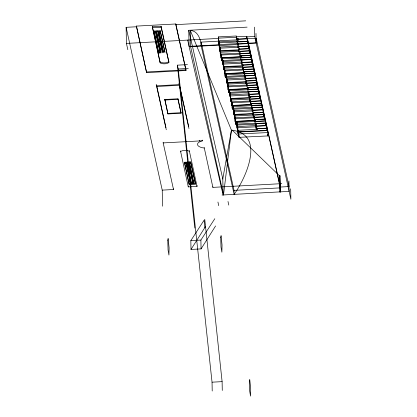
<?xml version="1.0" encoding="UTF-8"?>
<svg xmlns="http://www.w3.org/2000/svg" width="417" height="417" viewBox="0 0 417 417"><rect width="100%" height="100%" fill="white"/><g stroke="black" fill="none" stroke-linecap="round" stroke-linejoin="round"><path stroke-width="0.63" d="M234.119 194.369C246.046 177.783 266.082 133.914 231.435 130.167L190.314 30.509C197.955 30.587 200.9 39.745 201.234 46.099L234.119 194.369L234.041 190.371L201.161 42.107L218.503 41.163M215.589 225.951L201.062 248.902L191.002 249.444L205.524 226.494L204.737 219.264M191.002 249.444L190.83 240.619L204.08 220.207L204.862 227.541M201.062 248.902L200.895 240.072L214.802 218.722M136.422 26.104L175.797 23.972L185.972 69.842L185.982 70.509L146.607 72.641L136.422 26.104L146.607 72.641M127.826 49.696L126.429 43.41L126.122 27.329L136.432 26.771M175.797 23.972L175.812 24.639L245.702 20.85M152.361 26.797L161.113 26.323L168.916 62.352A4.759 1.981 -1.1 0 1 164.809 63.801A4.759 1.981 -1.1 0 1 160.164 62.826L152.361 26.797L160.164 62.826M152.382 27.725L161.129 27.251L168.916 62.352M154.003 31.077L155.463 30.999L160.149 52.151L160.164 52.949L158.71 53.027L154.003 31.077L158.71 53.027M161.061 52.881L156.354 30.931L157.814 30.853L162.5 52.005M163.506 52.761L158.799 30.811L160.258 30.733L164.95 51.885M154.019 31.874L155.478 31.796L160.164 52.949M156.37 31.728L157.829 31.65L162.515 52.803M158.814 31.609L160.274 31.53L164.965 52.683M231.435 130.167L222.793 178.883L223.152 195.192L189.078 46.376L188.771 30.3L247.099 27.136M126.429 43.41L218.649 38.411M246.39 36.91L254.771 36.456L290.878 199.243L290.675 188.797M247.396 38.771L256.158 38.296L289.044 186.566L280.281 187.04L247.396 38.771L280.297 187.864L234.041 190.371M219.399 44.734L189.078 46.376L187.686 40.089M247.781 43.196L256.168 42.742L255.991 33.438M190.314 30.509L190.621 46.673L219.222 45.125M248.115 43.561L256.252 43.118L256.158 38.296M158.695 52.229L160.149 52.151M194.802 228.089L177.387 65.161L187.452 64.619M177.387 65.161L178.236 68.987L188.302 68.44M146.591 71.974L185.972 69.842M179.367 84.604L179.383 85.266L156.693 86.496L156.677 85.834L179.367 84.604L188.651 126.466M164.84 99.496L177.97 98.787L181.056 112.705L181.067 113.236L167.942 113.95L164.84 99.496L167.942 113.95M164.851 100.033L177.981 99.319L181.067 113.236M167.931 113.419L181.056 112.705M238.56 132.069L267.349 130.563L267.756 132.57L267.818 135.926L239.014 137.334L238.56 132.069L239.014 137.334M163.167 142.244L163.177 142.911L202.558 140.779L202.542 140.112M184.455 162.27L185.914 162.192L190.605 183.344L190.626 184.408L189.167 184.491L184.455 162.27L189.167 184.491M186.905 162.156L188.364 162.072L193.055 183.225L193.076 184.288L191.617 184.371L186.905 162.156L191.617 184.371M189.255 162.01L190.715 161.926L195.406 183.079L195.427 184.142L193.968 184.225L189.255 162.01L193.968 184.225M184.476 163.339L185.935 163.261L190.626 184.408M186.925 163.219L188.385 163.141L193.076 184.288M189.276 163.073L190.736 162.995L195.427 184.142M190.621 46.673L223.507 194.942L231.435 130.224L232.3 130.177L279.724 176.031L280.115 176.01M189.146 183.423L190.605 183.344M191.596 183.303L193.055 183.225M193.947 183.157L195.406 183.079M180.472 150.871L188.275 186.905L197.027 186.43L197.006 185.497M126.122 27.329L162.229 190.121L173.514 189.511L173.498 188.844M204.153 147.373L212.889 187.374L281.803 183.642M222.047 195.02L289.132 191.387L288.934 180.936M279.671 175.802L280.031 192.107L280.422 192.086L280.062 175.781M190.83 240.619L200.895 240.072M178.236 68.987L212.044 382.186L222.105 381.638L222.277 390.468M218.461 36.873L218.826 43.941L218.461 36.873L236.173 36.008L237.205 40.032M236.439 36.805L246.77 36.3L247.271 40.293M218.711 38.129L236.429 37.264L237.164 40.141M236.642 38.317L237.925 38.255L238.159 40.428M238.091 39.057L247.239 38.614M247.802 42.602L247.291 38.864L238.138 39.307L238.243 39.813L218.967 40.751L219.217 41.992M219.04 41.888L219.347 48.659L219.04 41.888L237.018 41.012L237.21 41.966M236.783 41.763L247.766 41.226M219.233 42.847L247.781 41.481L248.198 44.562M236.939 43.384L238.222 43.321L238.362 45.041M219.478 44.546L219.78 51.317L219.478 44.546L237.654 43.66L237.846 44.614M238.342 43.921L248.178 43.441M219.67 45.5L238.461 44.52L238.373 44.066L248.204 43.587L248.688 46L238.858 46.48L238.764 46.026L238.79 47.147M219.941 47.006L238.117 46.12L238.347 47.277L220.171 48.163L219.941 47.006L220.285 53.975L220.218 48.059L220.395 48.93M249.251 50.811L248.725 46.178L238.894 46.657L238.993 47.147L237.695 47.21M249.21 48.575L239.374 49.055L239.254 48.45L239.275 49.571M220.807 55.023L220.551 50.697L239.52 49.774L239.41 49.222L249.241 48.742L249.689 52.985M239.056 51.343L238.842 50.29L220.671 51.176L220.994 58.046L220.551 50.697M220.88 52.234L249.642 50.749M238.8 51.468L249.684 50.937L250.127 54.168M221.349 54.101L239.723 53.204L239.905 54.101L221.531 54.997L221.349 54.101L221.641 60.814L221.531 54.997M250.106 53.048L240.275 53.527L240.083 52.573L240.114 54.252M239.671 55.44L240.953 55.378L241.047 55.826L250.779 55.352L250.205 53.199L240.307 53.835M251.289 59.391L250.825 55.477L240.99 55.956L241.141 56.707L222.073 57.64L222.324 61.924L222.073 57.64M222.574 57.812L222.881 64.583L222.574 57.812L240.552 56.936L240.745 57.89M240.296 57.687L251.248 57.155M222.767 58.766L251.315 57.405L251.779 61.747M223.012 60.47L241.188 59.584L241.38 60.538L223.204 61.424L223.012 60.47L223.319 67.236L223.225 61.356M251.712 59.365L241.876 59.845L241.756 59.24L241.787 60.918M241.005 62.013L242.298 61.951L242.392 62.404L252.222 61.919L252.254 63.598M223.476 62.931L241.651 62.044L241.881 63.196L223.71 64.082L223.476 62.931L223.82 69.9L223.71 64.082M252.796 65.782L252.259 62.102L242.428 62.581L242.527 63.066M241.495 64.437L242.788 64.374L242.965 66.261M242.908 64.979L252.744 64.499M224.44 71.432L224.085 66.621L243.054 65.693L242.944 65.141L252.775 64.661L253.202 67.789M253.182 66.673L224.414 68.153L224.085 66.621M242.334 67.387L253.218 66.861L253.64 68.972L243.809 69.451L243.617 68.492L242.35 68.555M224.883 70.02L225.175 76.738L224.883 70.02L243.257 69.123L243.888 72.589M243.205 71.359L244.492 71.297L244.581 71.75L254.313 71.276L253.734 69.071L243.841 69.759M225.065 70.921L243.439 70.025M244.492 71.297L244.524 72.975L244.524 71.875L254.36 71.396L254.803 74.195M225.607 73.559L225.858 77.843L225.607 73.559L244.675 72.631L244.524 71.875M226.108 73.736L226.415 80.502L226.108 73.736L244.086 72.855L244.727 76.379M243.83 73.611L254.782 73.074M226.301 74.69L254.85 73.324L255.267 76.405M244.008 75.227L245.29 75.164L245.41 75.769L255.246 75.289M226.546 76.389L226.853 83.16L226.546 76.389L244.722 75.503L245.858 81.81M245.858 78.99L245.837 77.87L245.926 78.323L255.757 77.843L255.272 75.43L245.441 75.91L245.53 76.363M226.739 77.343L244.915 76.457M227.01 78.849L245.186 77.963L245.42 79.121L227.244 80.007L227.01 78.849L227.354 85.824L227.244 80.007M244.763 79.053L246.061 78.99L245.962 78.5L255.793 78.021L256.34 82.264M246.353 81.972L246.322 80.299L246.442 80.898L256.278 80.418M227.88 86.866L227.619 82.54L246.588 81.617L246.478 81.065L256.309 80.585L256.783 84.458M227.739 83.019L245.915 82.133L246.124 83.191L227.948 84.078L227.739 83.019L228.063 89.89L227.948 84.078M245.832 83.124L256.716 82.592M245.868 83.311L256.752 82.78L257.195 86.011M228.417 85.944L246.791 85.047L246.973 85.949L228.599 86.845L228.417 85.944L228.714 92.657L228.599 86.845M257.174 84.891L247.344 85.37L247.151 84.416L247.182 86.095M248.136 88.79L248.026 87.221L248.115 87.674L257.847 87.2L257.268 84.995L247.375 85.678M258.363 91.234L257.894 87.32L248.058 87.799L248.209 88.55L229.142 89.483L229.392 93.768L229.142 89.483M229.647 89.655L229.949 96.426L229.647 89.655L247.62 88.779L247.813 89.733M247.364 89.535L258.316 88.998M229.835 90.609L258.384 89.248L258.821 93.444M230.08 92.313L248.256 91.427L248.449 92.381L230.273 93.267L230.08 92.313L230.387 99.084L230.293 93.2M258.78 91.208L248.944 91.688L248.824 91.083L248.845 92.204M259.327 95.446L258.806 91.354L248.975 91.834L249.069 92.287M248.073 93.856L249.371 93.794L249.517 95.545M230.544 94.774L230.888 101.743L230.544 94.774L248.72 93.888L249.397 97.609M249.46 94.247L259.291 93.768M230.778 95.931L248.954 95.045M248.563 96.28L249.856 96.218L250.002 97.938M249.976 96.822L259.812 96.343L259.833 97.458M260.271 99.637L259.843 96.504L250.012 96.984L250.122 97.542L231.154 98.464L231.508 103.275M250.106 101.675L249.449 98.058L231.273 98.944L231.597 105.814L231.445 99.924M249.366 99.048L260.25 98.516M249.658 99.11L231.487 99.997L231.154 98.464M249.402 99.236L260.286 98.704L260.708 100.815L250.878 101.295L250.685 100.341L249.423 100.403M231.951 101.863L250.325 100.966L250.508 101.868L232.133 102.764L231.951 101.863L232.248 108.582L232.133 102.764M250.278 103.207L251.56 103.145L251.649 103.593L261.386 103.119L261.449 104.359M232.676 105.407L232.926 109.692L232.676 105.407L251.748 104.474L251.592 103.718L261.428 103.239L261.939 106.288M233.181 105.579L233.484 112.35L233.181 105.579L251.154 104.703L251.347 105.657M251.545 105.423L261.85 104.922M233.374 106.533L261.918 105.173L262.366 108.394M251.081 107.07L252.358 107.007L252.504 108.728M233.619 108.232L251.79 107.346L251.983 108.305L233.807 109.191L233.619 108.232L233.921 115.003L233.807 109.191M252.483 107.612L262.314 107.133M252.53 108.873L252.509 107.758L262.345 107.278L262.83 109.687L252.994 110.166L252.905 109.718L252.937 111.391M234.078 110.698L252.254 109.807L252.488 110.964L234.312 111.85L234.078 110.698L234.422 117.667L234.312 111.85M251.837 110.896L253.129 110.833L253.03 110.349L262.861 109.869L263.388 114.503M253.427 113.82L253.39 112.142L253.515 112.746L263.346 112.262M263.825 116.677L263.377 112.428L253.546 112.908L253.656 113.46L234.688 114.388L234.948 118.715M235.021 115.921L253.197 115.035L252.983 113.977L234.807 114.868L235.131 121.738L234.688 114.388M252.9 114.972L263.784 114.44M252.942 115.155L263.82 114.628L264.269 117.855M235.49 117.787L235.782 124.501L235.49 117.787L253.864 116.89L254.599 120.998M264.242 116.739L254.412 117.219L254.219 116.26L254.25 117.938M255.152 120.763L255.095 119.064L255.183 119.517L264.92 119.043L264.336 116.838L254.443 117.526M235.668 118.689L254.042 117.792M236.21 121.326L236.465 125.611L236.21 121.326L255.282 120.398L255.131 119.643L264.962 119.163L265.384 120.841L254.438 121.378M236.689 121.446L254.667 120.57L254.86 121.524L236.882 122.4L236.689 121.446L236.992 128.217L236.882 122.4M254.453 121.576L265.431 121.039L265.822 122.999L255.991 123.479L255.871 122.874L255.902 124.553M237.127 124.104L255.303 123.218L255.496 124.172L237.32 125.058L237.127 124.104L237.429 130.875L237.341 124.991M256.043 124.74L256.022 123.625L265.853 123.145L266.406 127.414M237.591 126.565L237.935 133.534L237.591 126.565L256.413 125.585L256.528 127.154M256.507 126.038L266.338 125.559M237.82 127.722L255.996 126.836L256.445 129.4M255.605 128.071L256.903 128.009L257.044 129.729M257.023 128.613L266.854 128.134L266.88 129.249M267.37 131.678L266.89 128.295L257.054 128.775L257.169 129.333L238.196 130.255L238.555 135.066L238.196 130.255M238.493 131.715L267.292 130.307M238.951 133.977L267.756 132.57M224.998 75.837L225.357 75.821L225.102 74.554M228.532 91.756L228.891 91.74M232.066 107.68L232.378 107.435M235.6 123.604L235.959 123.583M261.386 103.119L260.802 100.914L250.909 101.602M188.771 30.3L222.845 179.112M227.99 201.489L228.792 205.091M217.929 202.031L218.727 205.638M175.812 24.639L185.982 70.509M178.909 83.139L188.974 128.525M189.224 150.396L197.027 186.43M158.799 30.811L163.49 51.963M156.354 30.931L161.045 52.083M156.677 85.834L165.961 127.696M156.219 84.364L166.284 129.755M163.177 142.911L173.514 189.511M236.173 36.008L236.429 37.264M266.854 128.134L266.374 125.736L256.544 126.215L256.637 126.7M267.516 134.42L267.818 135.926M259.812 96.343L259.327 93.945L249.496 94.424L249.595 94.909M252.222 61.919L251.738 59.511L241.907 59.991L241.996 60.439M250.2 53.152L250.221 54.267M256.022 123.625L256.111 124.078M252.509 107.758L252.603 108.206M255.767 125.679L255.996 126.836M242.59 67.267L242.381 66.214L224.205 67.101L224.528 73.971L224.377 68.075M235.537 118.449L235.85 120.002M234.599 115.978L234.401 113.987M228.678 87.643L228.464 86.6L228.74 90.995M235.6 121.8L235.808 122.838M227.619 82.54L227.911 83.999M221.396 54.757L221.604 55.795M219.754 48.789L219.957 49.795M221.463 58.114L221.672 59.151M255.303 123.218L256.434 129.525M254.667 120.57L255.308 124.089M253.864 116.89L254.532 120.737M251.79 107.346L252.926 113.659M252.983 113.977L253.541 117.187M251.154 104.703L251.904 108.863M250.325 100.966L251.065 105.074M248.256 91.427L249.392 97.734M249.449 98.058L250.007 101.263M247.62 88.779L248.183 91.985M246.791 85.047L247.463 88.894M245.915 82.133L246.473 85.339M244.722 75.503L245.394 79.35M244.086 72.855L244.758 76.707M243.372 69.764L243.929 72.97M241.188 59.584L242.939 69.42M240.552 56.936L241.109 60.142M239.723 53.204L240.395 57.051M238.117 46.12L238.785 49.967M238.842 50.29L239.405 53.496M237.654 43.66L238.326 47.507M237.018 41.012L237.69 44.859M205.524 226.494L222.105 381.638M279.724 176.031L280.031 192.107M266.89 128.295L266.911 129.416M265.853 123.145L265.895 125.381M265.837 123.557L265.869 125.236M265.431 121.039L265.473 123.276M264.336 116.838L264.368 118.006M263.377 112.428L263.424 114.665M261.355 102.968L261.386 104.646M259.843 96.504L259.864 97.625M258.806 91.354L258.842 93.033M257.894 87.32L257.935 89.556M257.279 85.042L257.299 86.163L257.268 84.995M256.903 128.009L256.935 129.687M254.594 27.152L254.771 36.456M256.413 125.585L256.434 126.705M255.272 75.43L255.293 76.551M255.991 123.479L256.012 124.6M254.85 73.324L254.87 74.445M254.36 71.396L254.38 72.516M254.287 71.125L254.334 72.391M255.183 119.517L255.204 120.633M253.734 69.071L253.776 70.801M253.218 66.861L253.239 67.976M253.515 112.746L253.536 113.862M252.259 62.102L252.29 63.78M252.071 62.67L252.092 63.785M252.994 110.166L253.015 111.287M252.358 107.007L252.394 108.686M251.315 57.405L251.357 59.641M250.825 55.477L250.857 57.15M251.56 103.145L251.618 104.839M249.684 50.937L249.715 52.615M250.685 100.341L250.716 102.019M249.856 96.218L249.887 97.896M248.725 46.178L248.767 48.414M249.371 93.794L249.402 95.472M247.291 38.864L247.312 39.985M246.77 36.3L246.807 37.978M246.442 80.898L246.499 82.18M245.29 75.164L245.311 76.28M243.617 68.492L243.637 69.613M242.788 64.374L242.819 66.053M242.298 61.951L242.324 63.066M241.047 55.826L241.068 56.947M240.953 55.378L241.01 57.072M238.858 46.48L238.878 47.595M238.222 43.321L238.253 44.994M237.925 38.255L237.971 40.491M238.66 132.517L238.722 135.874M237.867 127.618L237.898 129.296M237.023 122.426L237.07 124.662M232.003 102.525L232.066 105.882M227.312 81.023L227.354 83.259M225.289 74.476L225.31 75.592M219.014 42.987L219.034 44.103M212.878 186.712L212.889 187.374M212.044 382.186L212.211 391.01M201.161 42.107L201.234 46.099M199.623 140.268L199.639 140.936M190.715 161.926L190.736 162.995M188.364 162.072L188.385 163.141M188.26 185.972L188.275 186.905M185.914 162.192L185.935 163.261M177.97 98.787L177.981 99.319M161.113 26.323L161.129 27.251M160.258 30.733L160.274 31.53M162.229 190.121L162.536 206.201M157.814 30.853L157.829 31.65M155.463 30.999L155.478 31.796M168.895 61.419A4.759 1.981 -1.1 0 1 164.788 62.868A4.759 1.981 -1.1 0 1 160.149 61.893M204.163 148.04A9.523 3.961 -1.1 0 1 197.528 144.725A9.523 3.961 -1.1 0 1 202.558 140.779M180.493 151.804A4.759 1.981 -1.1 0 1 184.601 150.355A4.759 1.981 -1.1 0 1 189.24 151.329M167.775 240.197L168.067 250.023L168.937 255.074L169.099 247.865L168.134 238.519L167.775 240.197M220.718 237.325L221.01 247.156L221.88 252.207L222.042 244.993L221.078 235.652L220.718 237.325M249.392 381.263L249.684 391.089L250.554 396.145L250.716 388.931L249.752 379.59L249.392 381.263M218.654 39.193L218.352 37.686L218.716 42.544L218.654 39.193"/></g></svg>
